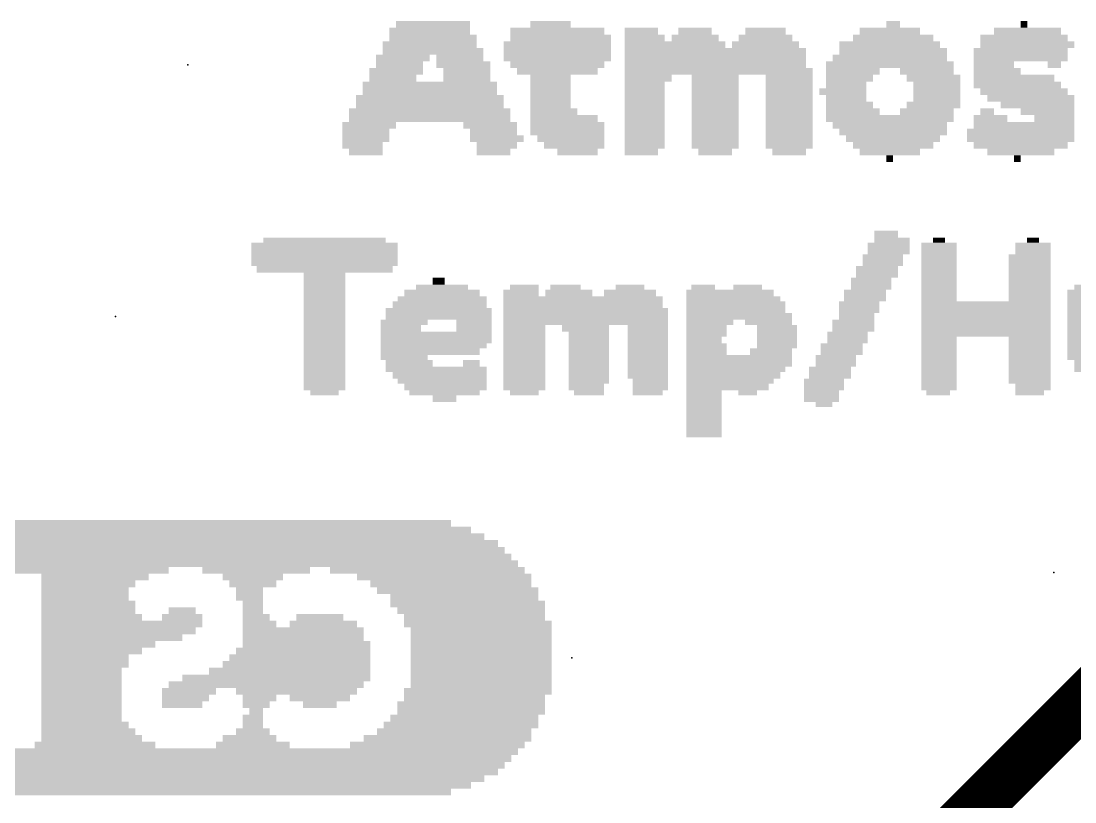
# Model space of a CAD drawing. Extents: x -34 to 73, y -22 to 26.
# Drawn here: x 3.73 to 10.01, y 16.24 to 20.88 of the extents above; entities that cross this region are included whole.
import ezdxf

# ---------------------------------------------------------------- set-up
doc = ezdxf.new("R2010")
doc.units = 0
for name, color, linetype in [('16', 132, 'CONTINUOUS'), ('21', 41, 'CONTINUOUS'), ('22', 40, 'CONTINUOUS'), ('23', 53, 'CONTINUOUS'), ('24', 53, 'CONTINUOUS')]:
    doc.layers.add(name, color=color, linetype=linetype)

# ---------------------------------------------------------------- blocks, each defined once
blk = doc.blocks.new('RECT')
blk.add_solid([(-0.5, -0.5), (0.5, -0.5), (-0.5, 0.5), (0.5, 0.5)])

msp = doc.modelspace()

# ---------------------------------------------------------------- linework, layer by layer
at = {"layer": '16', "const_width": 0.3048}
msp.add_lwpolyline([(12.1158, 18.8976), (6.4008, 13.1826)], dxfattribs=at)
at = {"layer": '23'}
for p in [(4.7244, 20.6248), (4.2926, 19.1262), (9.8806, 17.6022)]:
    msp.add_point(p, dxfattribs=at)
at = {"layer": '24'}
msp.add_point((7.0104, 17.0942), dxfattribs=at)

# ---------------------------------------------------------------- block references
at = {"layer": '21'}
for p, xscale, yscale in [((6.1644, 20.8248), 0.48, 0.04), ((6.1844, 20.8648), 0.44, 0.04), ((6.9244, 20.8248), 0.56, 0.04), ((6.8844, 20.8648), 0.24, 0.04), ((7.4244, 20.8248), 0.2, 0.04), ((7.7444, 20.8248), 0.2, 0.04), ((8.1644, 20.8248), 0.24, 0.04), ((8.9044, 20.8248), 0.36, 0.04), ((8.9244, 20.8648), 0.08, 0.04), ((9.7244, 20.8248), 0.4, 0.04), ((9.7044, 20.8648), 0.04, 0.04), ((6.1844, 20.7848), 0.52, 0.04), ((6.9444, 20.7848), 0.6, 0.04), ((7.4444, 20.7848), 0.24, 0.04), ((7.7444, 20.7848), 0.28, 0.04), ((8.1644, 20.7848), 0.32, 0.04), ((8.9244, 20.7848), 0.48, 0.04), ((9.7044, 20.7848), 0.52, 0.04), ((6.1644, 20.7448), 0.56, 0.04), ((6.1844, 20.7048), 0.6, 0.04), ((6.9244, 20.7448), 0.64, 0.04), ((6.9244, 20.7048), 0.64, 0.04), ((7.6244, 20.7448), 0.6, 0.04), ((7.8644, 20.7048), 1.08, 0.04), ((8.1644, 20.7448), 0.4, 0.04), ((8.9044, 20.7448), 0.6, 0.04), ((8.9244, 20.7048), 0.64, 0.04), ((9.6844, 20.7048), 0.56, 0.04), ((9.7244, 20.7448), 0.56, 0.04), ((6.0044, 20.6648), 0.32, 0.04), ((6.3444, 20.6648), 0.28, 0.04), ((6.9244, 20.6648), 0.64, 0.04), ((7.8644, 20.6648), 1.08, 0.04), ((8.9044, 20.6648), 0.68, 0.04), ((9.6844, 20.6648), 0.56, 0.04), ((5.9644, 20.5848), 0.32, 0.04), ((5.9844, 20.6248), 0.28, 0.04), ((6.3644, 20.6248), 0.32, 0.04), ((6.3844, 20.5848), 0.28, 0.04), ((6.9244, 20.6248), 0.56, 0.04), ((6.9244, 20.5848), 0.48, 0.04), ((7.8644, 20.6248), 1.08, 0.04), ((7.8844, 20.5848), 1.12, 0.04), ((8.9044, 20.6248), 0.76, 0.04), ((8.6844, 20.5848), 0.32, 0.04), ((9.1244, 20.5848), 0.32, 0.04), ((9.5244, 20.6248), 0.24, 0.04), ((9.5444, 20.5848), 0.28, 0.04), ((9.8844, 20.6248), 0.08, 0.04), ((6.1644, 20.5048), 0.8, 0.04), ((5.9444, 20.5448), 0.28, 0.04), ((6.3844, 20.5448), 0.28, 0.04), ((6.8844, 20.5448), 0.24, 0.04), ((6.8844, 20.5048), 0.24, 0.04), ((7.4644, 20.5448), 0.28, 0.04), ((7.4444, 20.5048), 0.24, 0.04), ((7.8644, 20.5448), 0.28, 0.04), ((7.8644, 20.5048), 0.28, 0.04), ((8.3044, 20.5448), 0.28, 0.04), ((8.3044, 20.5048), 0.28, 0.04), ((8.6644, 20.5448), 0.28, 0.04), ((8.6444, 20.5048), 0.24, 0.04), ((9.1644, 20.5448), 0.32, 0.04), ((9.1844, 20.5048), 0.28, 0.04), ((9.6444, 20.5448), 0.48, 0.04), ((9.6644, 20.5048), 0.52, 0.04), ((6.1644, 20.4648), 0.8, 0.04), ((6.8844, 20.4648), 0.24, 0.04), ((7.4444, 20.4648), 0.24, 0.04), ((7.8644, 20.4648), 0.28, 0.04), ((8.3044, 20.4648), 0.28, 0.04), ((8.6244, 20.4648), 0.28, 0.04), ((9.1844, 20.4648), 0.28, 0.04), ((9.7044, 20.4648), 0.52, 0.04), ((6.1644, 20.4248), 0.88, 0.04), ((6.1644, 20.3848), 0.88, 0.04), ((6.8844, 20.4248), 0.24, 0.04), ((6.8844, 20.3848), 0.24, 0.04), ((7.4444, 20.4248), 0.24, 0.04), ((7.4444, 20.3848), 0.24, 0.04), ((7.8644, 20.4248), 0.28, 0.04), ((7.8644, 20.3848), 0.28, 0.04), ((8.3044, 20.4248), 0.28, 0.04), ((8.3044, 20.3848), 0.28, 0.04), ((8.6444, 20.4248), 0.24, 0.04), ((8.6644, 20.3848), 0.28, 0.04), ((9.1644, 20.3848), 0.32, 0.04), ((9.1844, 20.4248), 0.28, 0.04), ((9.7444, 20.4248), 0.52, 0.04), ((9.7844, 20.3848), 0.44, 0.04), ((6.1644, 20.3448), 0.96, 0.04), ((6.9044, 20.3448), 0.28, 0.04), ((7.4444, 20.3448), 0.24, 0.04), ((7.8644, 20.3448), 0.28, 0.04), ((8.3044, 20.3448), 0.28, 0.04), ((8.6844, 20.3448), 0.32, 0.04), ((9.1244, 20.3448), 0.32, 0.04), ((9.4844, 20.3448), 0.08, 0.04), ((9.8444, 20.3448), 0.32, 0.04), ((5.8044, 20.2648), 0.32, 0.04), ((6.1644, 20.3048), 0.96, 0.04), ((6.5244, 20.2648), 0.32, 0.04), ((6.9644, 20.3048), 0.4, 0.04), ((6.9844, 20.2648), 0.44, 0.04), ((7.4444, 20.3048), 0.24, 0.04), ((7.4444, 20.2648), 0.24, 0.04), ((7.8644, 20.3048), 0.28, 0.04), ((7.8644, 20.2648), 0.28, 0.04), ((8.3044, 20.3048), 0.28, 0.04), ((8.3044, 20.2648), 0.28, 0.04), ((8.9044, 20.3048), 0.76, 0.04), ((8.9044, 20.2648), 0.68, 0.04), ((9.5044, 20.3048), 0.2, 0.04), ((9.7044, 20.2648), 0.6, 0.04), ((9.8844, 20.3048), 0.24, 0.04), ((5.7844, 20.2248), 0.28, 0.04), ((6.5444, 20.2248), 0.28, 0.04), ((6.9844, 20.2248), 0.44, 0.04), ((7.4444, 20.2248), 0.24, 0.04), ((7.8644, 20.2248), 0.28, 0.04), ((8.3044, 20.2248), 0.28, 0.04), ((8.9244, 20.2248), 0.64, 0.04), ((9.6844, 20.2248), 0.64, 0.04), ((5.7844, 20.1848), 0.28, 0.04), ((5.7644, 20.1448), 0.24, 0.04), ((6.5644, 20.1848), 0.32, 0.04), ((6.5644, 20.1448), 0.24, 0.04), ((7.0044, 20.1848), 0.4, 0.04), ((7.0244, 20.1448), 0.36, 0.04), ((7.4444, 20.1848), 0.24, 0.04), ((7.4444, 20.1448), 0.24, 0.04), ((7.8644, 20.1848), 0.28, 0.04), ((7.8644, 20.1448), 0.28, 0.04), ((8.3044, 20.1848), 0.28, 0.04), ((8.3044, 20.1448), 0.28, 0.04), ((8.9244, 20.1848), 0.56, 0.04), ((8.9244, 20.1448), 0.48, 0.04), ((9.6844, 20.1848), 0.64, 0.04), ((9.6844, 20.1448), 0.56, 0.04), ((5.7844, 20.1048), 0.2, 0.04), ((6.5444, 20.1048), 0.2, 0.04), ((7.0444, 20.1048), 0.24, 0.04), ((7.4244, 20.1048), 0.2, 0.04), ((7.8644, 20.1048), 0.2, 0.04), ((8.3044, 20.1048), 0.2, 0.04), ((8.9044, 20.1048), 0.36, 0.04), ((9.6844, 20.1048), 0.4, 0.04), ((8.9044, 20.0648), 0.04, 0.04), ((9.6644, 20.0648), 0.04, 0.04), ((5.5376, 19.5812), 0.73, 0.03), ((8.8826, 19.6162), 0.14, 0.04), ((8.9176, 19.5812), 0.21, 0.03), ((9.1976, 19.5812), 0.07, 0.03), ((9.7576, 19.5812), 0.07, 0.03), ((5.5376, 19.5462), 0.87, 0.04), ((5.5376, 19.5112), 0.87, 0.03), ((8.8976, 19.5462), 0.25, 0.04), ((8.8976, 19.5112), 0.25, 0.03), ((9.1976, 19.5462), 0.21, 0.04), ((9.1976, 19.5112), 0.21, 0.03), ((9.7576, 19.5462), 0.21, 0.04), ((9.7576, 19.5112), 0.21, 0.03), ((5.5376, 19.4762), 0.87, 0.04), ((8.8626, 19.4762), 0.24, 0.04), ((9.1976, 19.4762), 0.21, 0.04), ((9.7376, 19.4762), 0.25, 0.04), ((5.5376, 19.4412), 0.87, 0.03), ((5.5376, 19.4062), 0.81, 0.04), ((8.8276, 19.4062), 0.25, 0.04), ((8.8626, 19.4412), 0.24, 0.03), ((9.1976, 19.4412), 0.21, 0.03), ((9.1976, 19.4062), 0.21, 0.04), ((9.7376, 19.4412), 0.25, 0.03), ((9.7376, 19.4062), 0.25, 0.04), ((5.5376, 19.3712), 0.25, 0.03), ((5.5376, 19.3362), 0.25, 0.04), ((6.2176, 19.3362), 0.07, 0.04), ((8.7926, 19.3362), 0.24, 0.04), ((8.8276, 19.3712), 0.25, 0.03), ((9.1976, 19.3712), 0.21, 0.03), ((9.1976, 19.3362), 0.21, 0.04), ((9.7376, 19.3712), 0.25, 0.03), ((9.7376, 19.3362), 0.25, 0.04), ((5.5376, 19.3012), 0.25, 0.03), ((5.5376, 19.2662), 0.25, 0.04), ((6.2376, 19.2662), 0.45, 0.04), ((6.2376, 19.3012), 0.31, 0.03), ((6.7076, 19.2662), 0.21, 0.04), ((6.7276, 19.3012), 0.17, 0.03), ((6.9926, 19.2662), 0.28, 0.04), ((6.9726, 19.3012), 0.18, 0.03), ((7.3576, 19.2662), 0.31, 0.04), ((7.3576, 19.3012), 0.17, 0.03), ((7.9526, 19.2662), 0.52, 0.04), ((7.7926, 19.3012), 0.14, 0.03), ((8.0576, 19.3012), 0.17, 0.03), ((8.7576, 19.2662), 0.25, 0.04), ((8.7926, 19.3012), 0.24, 0.03), ((9.1976, 19.3012), 0.21, 0.03), ((9.1976, 19.2662), 0.21, 0.04), ((9.7376, 19.3012), 0.25, 0.03), ((9.7376, 19.2662), 0.25, 0.04), ((10.0676, 19.2662), 0.21, 0.04), ((10.0876, 19.3012), 0.17, 0.03), ((5.5376, 19.2312), 0.25, 0.03), ((5.5376, 19.1962), 0.25, 0.04), ((6.2226, 19.1962), 0.56, 0.04), ((6.2376, 19.2312), 0.53, 0.03), ((7.0776, 19.2312), 0.95, 0.03), ((7.0776, 19.1962), 0.95, 0.04), ((7.9726, 19.2312), 0.56, 0.03), ((7.9876, 19.1962), 0.59, 0.04), ((8.7226, 19.1962), 0.24, 0.04), ((8.7576, 19.2312), 0.25, 0.03), ((9.1976, 19.2312), 0.21, 0.03), ((9.4776, 19.1962), 0.77, 0.04), ((9.7376, 19.2312), 0.25, 0.03), ((10.0676, 19.2312), 0.21, 0.03), ((10.0876, 19.1962), 0.25, 0.04), ((5.5376, 19.1612), 0.25, 0.03), ((5.5376, 19.1262), 0.25, 0.04), ((6.2176, 19.1612), 0.63, 0.03), ((6.2176, 19.1262), 0.63, 0.04), ((7.0926, 19.1612), 0.98, 0.03), ((7.0926, 19.1262), 0.98, 0.04), ((7.9876, 19.1612), 0.59, 0.03), ((8.0076, 19.1262), 0.63, 0.04), ((8.7226, 19.1612), 0.24, 0.03), ((8.7076, 19.1262), 0.21, 0.04), ((9.4776, 19.1612), 0.77, 0.03), ((9.4776, 19.1262), 0.77, 0.04), ((10.0876, 19.1612), 0.25, 0.03), ((10.0876, 19.1262), 0.25, 0.04), ((5.5376, 19.0912), 0.25, 0.03), ((6.0126, 19.0912), 0.28, 0.03), ((6.4276, 19.0912), 0.21, 0.03), ((7.0926, 19.0912), 0.98, 0.03), ((7.8326, 19.0912), 0.28, 0.03), ((8.1826, 19.0912), 0.28, 0.03), ((8.6876, 19.0912), 0.25, 0.03), ((9.4776, 19.0912), 0.77, 0.03), ((10.0876, 19.0912), 0.25, 0.03), ((5.5376, 19.0562), 0.25, 0.04), ((5.5376, 19.0212), 0.25, 0.03), ((5.9926, 19.0562), 0.24, 0.04), ((6.2026, 19.0212), 0.66, 0.03), ((6.4276, 19.0562), 0.21, 0.04), ((6.7276, 19.0562), 0.25, 0.04), ((6.7276, 19.0212), 0.25, 0.03), ((7.0926, 19.0562), 0.28, 0.04), ((7.1126, 19.0212), 0.24, 0.03), ((7.4626, 19.0562), 0.24, 0.04), ((7.4626, 19.0212), 0.24, 0.03), ((7.8126, 19.0562), 0.24, 0.04), ((7.8126, 19.0212), 0.24, 0.03), ((8.2326, 19.0562), 0.24, 0.04), ((8.2326, 19.0212), 0.24, 0.03), ((8.6526, 19.0212), 0.24, 0.03), ((8.6876, 19.0562), 0.25, 0.04), ((9.4776, 19.0562), 0.77, 0.04), ((9.4776, 19.0212), 0.77, 0.03), ((10.0876, 19.0562), 0.25, 0.04), ((10.0876, 19.0212), 0.25, 0.03), ((5.5376, 18.9862), 0.25, 0.04), ((5.5376, 18.9512), 0.25, 0.03), ((6.2026, 18.9862), 0.66, 0.04), ((6.1876, 18.9512), 0.63, 0.03), ((6.7276, 18.9862), 0.25, 0.04), ((6.7276, 18.9512), 0.25, 0.03), ((7.1126, 18.9862), 0.24, 0.04), ((7.1126, 18.9512), 0.24, 0.03), ((7.4626, 18.9862), 0.24, 0.04), ((7.4626, 18.9512), 0.24, 0.03), ((7.7976, 18.9862), 0.21, 0.04), ((7.8126, 18.9512), 0.24, 0.03), ((8.2326, 18.9862), 0.24, 0.04), ((8.2326, 18.9512), 0.24, 0.03), ((8.6176, 18.9512), 0.25, 0.03), ((8.6526, 18.9862), 0.24, 0.04), ((9.1976, 18.9862), 0.21, 0.04), ((9.1976, 18.9512), 0.21, 0.03), ((9.7376, 18.9862), 0.25, 0.04), ((9.7376, 18.9512), 0.25, 0.03), ((10.0876, 18.9862), 0.25, 0.04), ((10.0876, 18.9512), 0.25, 0.03), ((5.5376, 18.9162), 0.25, 0.04), ((5.5376, 18.8812), 0.25, 0.03), ((6.1676, 18.9162), 0.59, 0.04), ((6.0126, 18.8812), 0.28, 0.03), ((6.7276, 18.9162), 0.25, 0.04), ((6.7276, 18.8812), 0.25, 0.03), ((7.1126, 18.9162), 0.24, 0.04), ((7.1126, 18.8812), 0.24, 0.03), ((7.4626, 18.9162), 0.24, 0.04), ((7.4626, 18.8812), 0.24, 0.03), ((7.8126, 18.9162), 0.24, 0.04), ((8.0076, 18.8812), 0.63, 0.03), ((8.1976, 18.9162), 0.25, 0.04), ((8.5826, 18.8812), 0.24, 0.03), ((8.6176, 18.9162), 0.25, 0.04), ((9.1976, 18.9162), 0.21, 0.04), ((9.1976, 18.8812), 0.21, 0.03), ((9.7376, 18.9162), 0.25, 0.04), ((9.7376, 18.8812), 0.25, 0.03), ((10.0876, 18.9162), 0.25, 0.04), ((10.2976, 18.8812), 0.67, 0.03), ((5.5376, 18.8462), 0.25, 0.04), ((6.0426, 18.8462), 0.28, 0.04), ((6.4126, 18.8462), 0.1, 0.04), ((6.7276, 18.8462), 0.25, 0.04), ((7.1126, 18.8462), 0.24, 0.04), ((7.4626, 18.8462), 0.24, 0.04), ((8.0076, 18.8462), 0.63, 0.04), ((8.5826, 18.8462), 0.24, 0.04), ((9.1976, 18.8462), 0.21, 0.04), ((9.7376, 18.8462), 0.25, 0.04), ((10.3176, 18.8462), 0.63, 0.04), ((5.5376, 18.8112), 0.25, 0.03), ((5.5376, 18.7762), 0.25, 0.04), ((6.2026, 18.8112), 0.6, 0.03), ((6.2226, 18.7762), 0.56, 0.04), ((6.7276, 18.8112), 0.25, 0.03), ((6.7276, 18.7762), 0.25, 0.04), ((7.1126, 18.8112), 0.24, 0.03), ((7.1126, 18.7762), 0.24, 0.04), ((7.4626, 18.8112), 0.24, 0.03), ((7.4626, 18.7762), 0.24, 0.04), ((7.9876, 18.8112), 0.59, 0.03), ((7.9726, 18.7762), 0.56, 0.04), ((8.5476, 18.8112), 0.25, 0.03), ((8.5476, 18.7762), 0.25, 0.04), ((9.1976, 18.8112), 0.21, 0.03), ((9.1976, 18.7762), 0.21, 0.04), ((9.7376, 18.8112), 0.25, 0.03), ((9.7376, 18.7762), 0.25, 0.04), ((10.3176, 18.8112), 0.63, 0.03), ((5.5376, 18.7412), 0.25, 0.03), ((5.5376, 18.7062), 0.25, 0.04), ((6.2376, 18.7412), 0.53, 0.03), ((6.2576, 18.7062), 0.49, 0.04), ((6.7276, 18.7412), 0.25, 0.03), ((6.7276, 18.7062), 0.25, 0.04), ((7.1126, 18.7412), 0.24, 0.03), ((7.0976, 18.7062), 0.21, 0.04), ((7.4776, 18.7412), 0.21, 0.03), ((7.4776, 18.7062), 0.21, 0.04), ((7.9526, 18.7412), 0.52, 0.03), ((7.9376, 18.7062), 0.49, 0.04), ((8.5126, 18.7412), 0.24, 0.03), ((8.5126, 18.7062), 0.24, 0.04), ((9.1976, 18.7412), 0.21, 0.03), ((9.1976, 18.7062), 0.21, 0.04), ((9.7376, 18.7412), 0.25, 0.03), ((9.7576, 18.7062), 0.21, 0.04), ((5.5376, 18.6712), 0.17, 0.03), ((6.2526, 18.6712), 0.42, 0.03), ((6.2526, 18.6362), 0.14, 0.04), ((6.7276, 18.6712), 0.17, 0.03), ((7.1126, 18.6712), 0.18, 0.03), ((7.4626, 18.6712), 0.18, 0.03), ((7.7976, 18.6712), 0.21, 0.03), ((7.7976, 18.6362), 0.21, 0.04), ((8.0576, 18.6712), 0.11, 0.03), ((8.4976, 18.6712), 0.21, 0.03), ((8.4976, 18.6362), 0.21, 0.04), ((9.1926, 18.6712), 0.14, 0.03), ((9.7376, 18.6712), 0.17, 0.03), ((7.7976, 18.6012), 0.21, 0.03), ((7.7976, 18.5662), 0.21, 0.04), ((8.5126, 18.6012), 0.1, 0.03), ((7.7976, 18.5312), 0.21, 0.03), ((7.7976, 18.4962), 0.21, 0.04), ((7.7976, 18.4612), 0.21, 0.03), ((7.7976, 18.4262), 0.21, 0.04)]:
    msp.add_blockref('RECT', p, dxfattribs=dict(at, xscale=xscale, yscale=yscale))
at = {"layer": '22', "yscale": 0.04, "rotation": 180}
for p, xscale in [((4.0304, 17.8942), 4.52), ((4.0304, 17.8142), 4.92), ((4.0304, 17.8542), 4.76), ((4.0304, 17.7742), 5.08), ((4.0304, 17.6942), 5.24), ((4.0304, 17.7342), 5.16), ((4.0304, 17.6542), 5.32), ((2.9704, 17.6142), 3.28), ((4.1704, 17.5742), 0.64), ((5.1304, 17.6142), 0.64), ((5.1104, 17.5742), 0.36), ((6.1504, 17.6142), 1.16), ((6.2504, 17.5742), 1.04), ((4.1304, 17.5342), 0.56), ((4.1104, 17.4942), 0.52), ((5.1104, 17.5342), 0.28), ((5.0904, 17.4942), 0.16), ((6.2904, 17.5342), 0.96), ((6.3304, 17.4942), 0.96), ((4.1104, 17.4542), 0.52), ((5.0904, 17.4542), 0.16), ((6.3704, 17.4542), 0.88), ((4.1304, 17.4142), 0.56), ((4.1304, 17.3742), 0.56), ((4.6904, 17.3742), 0.16), ((5.1104, 17.4142), 0.12), ((5.1104, 17.3742), 0.12), ((6.3904, 17.4142), 0.92), ((6.4104, 17.3742), 0.88), ((4.1504, 17.3342), 0.6), ((4.6904, 17.3342), 0.24), ((5.1304, 17.3342), 0.16), ((5.5104, 17.3342), 0.28), ((6.4304, 17.3342), 0.84), ((4.3304, 17.2942), 0.96), ((4.3104, 17.2542), 0.92), ((5.1504, 17.2942), 0.2), ((5.4104, 17.2542), 0.72), ((5.5304, 17.2942), 0.4), ((6.4504, 17.2942), 0.88), ((6.4704, 17.2542), 0.84), ((4.2704, 17.2142), 0.84), ((5.4104, 17.2142), 0.72), ((6.4704, 17.2142), 0.84), ((4.1904, 17.1742), 0.68), ((4.1504, 17.1342), 0.6), ((5.4104, 17.1342), 0.8), ((5.4304, 17.1742), 0.76), ((6.4704, 17.1742), 0.84), ((6.4704, 17.1342), 0.84), ((4.1104, 17.0942), 0.52), ((4.1104, 17.0542), 0.52), ((5.3704, 17.0542), 0.88), ((5.3904, 17.0942), 0.84), ((6.4704, 17.0942), 0.84), ((6.4704, 17.0542), 0.84), ((4.0904, 17.0142), 0.48), ((5.3304, 17.0142), 0.96), ((6.4704, 17.0142), 0.84), ((4.0904, 16.9742), 0.48), ((4.0904, 16.9342), 0.48), ((5.1904, 16.9342), 1.16), ((5.2504, 16.9742), 1.12), ((6.4704, 16.9742), 0.84), ((6.4704, 16.9342), 0.84), ((4.0904, 16.8942), 0.48), ((4.7304, 16.8942), 0.32), ((5.3704, 16.8942), 0.72), ((6.4504, 16.8942), 0.88), ((4.0904, 16.8542), 0.48), ((4.0904, 16.8142), 0.48), ((4.7104, 16.8542), 0.28), ((4.6904, 16.8142), 0.24), ((5.1504, 16.8542), 0.2), ((5.1304, 16.8142), 0.16), ((5.5104, 16.8542), 0.36), ((5.5104, 16.8142), 0.2), ((6.4104, 16.8142), 0.88), ((6.4304, 16.8542), 0.84), ((4.0904, 16.7742), 0.48), ((5.1304, 16.7742), 0.08), ((6.4104, 16.7742), 0.88), ((4.0904, 16.7342), 0.48), ((4.1104, 16.6942), 0.52), ((5.1104, 16.7342), 0.12), ((5.1104, 16.6942), 0.12), ((6.3504, 16.6942), 0.92), ((6.3704, 16.7342), 0.88), ((4.1304, 16.6542), 0.56), ((4.1504, 16.6142), 0.6), ((5.0904, 16.6142), 0.32), ((5.1104, 16.6542), 0.2), ((6.3104, 16.6542), 0.92), ((4.1704, 16.5742), 0.72), ((5.1104, 16.5742), 0.44), ((6.2104, 16.5742), 1.04), ((4.0304, 16.5342), 5.32), ((4.0304, 16.4942), 5.24), ((4.0304, 16.4542), 5.16), ((4.0304, 16.4142), 5.08), ((4.0304, 16.3742), 4.92), ((4.0304, 16.3342), 4.76), ((4.0304, 16.2942), 4.52)]:
    msp.add_blockref('RECT', p, dxfattribs=dict(at, xscale=xscale))
msp.add_blockref('RECT', (6.2704, 16.6142), dxfattribs=at)

doc.saveas('drawing.dxf')
